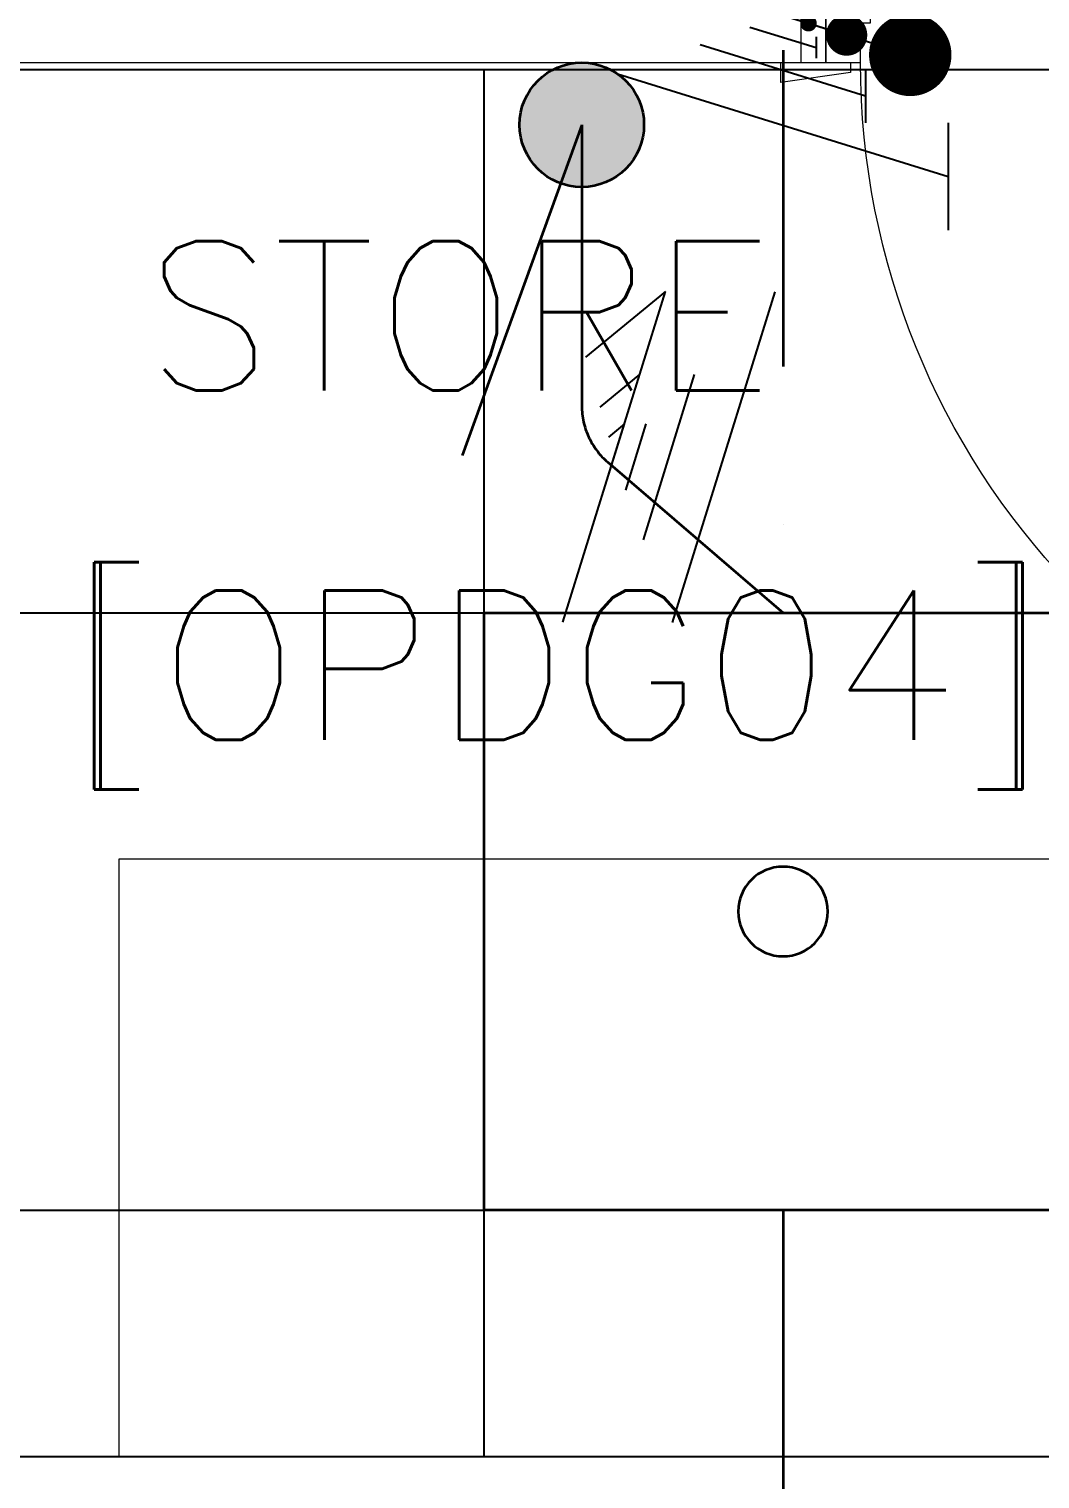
# Model space of a CAD drawing. Header units: inches. Extents: x -12418 to 183584, y -29325 to 19878.
# Drawn here: x 7343 to 8358, y -6270 to -4814 of the extents above; entities that cross this region are included whole.
import ezdxf
from ezdxf.enums import TextEntityAlignment as Align

# ---------------------------------------------------------------- set-up
doc = ezdxf.new("R2010")
doc.units = ezdxf.units.IN
doc.header["$LTSCALE"] = 25
doc.header["$MEASUREMENT"] = 0
doc.linetypes.add('DASHDOT', pattern=[25.4, 12.7, -6.35, 0, -6.35])
doc.layers.get('0').update_dxf_attribs({"color": 8})
for name, color, linetype, lineweight in [('00-Ground Floor$0$72_EGR_BASE_TEXT', 252, 'Continuous', 5), ('00-Ground Floor$0$LOADING', 253, 'Continuous', 5), ('00-Ground Floor$0$Walls', 251, 'Continuous', 5), ('00-Ground Floor$0$Wooden Joinery', 251, 'Continuous', 5), ('E-LITE-CIRC-NUMB', 6, 'Continuous', 25), ('E-LITE-CLNG', 150, 'Continuous', 35), ('E-LITE-CLNG-CNDT', 6, 'DASHDOT', 35), ('E-LITE-CTRL', 6, 'Continuous', 25), ('E-LITE-IDEN', 6, 'Continuous', 25), ('E-LITE-SWCH @ 100', 3, 'Continuous', 35), ('E-POWR-WIRE', 6, 'Continuous', 25), ('E-POWR-WIRE @ 100', 6, 'Continuous', 25), ('E-POWR-WIRE @ 20', 6, 'Continuous', 25), ('E-POWR-WIRE @ 50', 6, 'Continuous', 25)]:
    doc.layers.add(name, color=color, linetype=linetype, lineweight=lineweight)
doc.layers.add('00-Ground Floor$0$False Ceiling', color=251, linetype='Continuous')
doc.styles.add('00-Ground Floor$0$SIMPLEX', font='SIMPLEX.shx', dxfattribs={"height": 150})
doc.styles.add('DC_Simplex', font='SIMPLEX.shx', dxfattribs={"width": 0.7})

# ---------------------------------------------------------------- blocks, each defined once
blk = doc.blocks.new('00-Ground Floor$0$A$C72370EFE')
at = {"layer": '00-Ground Floor$0$Wooden Joinery'}
for p, q in [((-0.01, -0.04), (-0.02, -0.04)), ((-0.01, -0.03), (-0.01, -0.07)), ((0, -0.03), (-0.01, -0.03)), ((0.04, -0.03), (0.05, -0.03)), ((0.05, -0.03), (0.05, -0.07)), ((0.05, -0.04), (0.06, -0.04)), ((-0.05, -0.07), (-0.05, -0.16)), ((-0.03, -0.07), (-0.03, -0.16)), ((-0.01, -0.06), (-0.02, -0.06)), ((0, -0.07), (-0.01, -0.07)), ((0.04, -0.07), (0.05, -0.07)), ((0.05, -0.06), (0.06, -0.06)), ((0.07, -0.07), (0.07, -0.16)), ((0.09, -0.07), (0.09, -0.16)), ((-0.01, -0.17), (-0.02, -0.17)), ((-0.01, -0.17), (-0.01, -0.19)), ((0.05, -0.17), (0.06, -0.17)), ((0.05, -0.17), (0.05, -0.19)), ((-0.01, -0.19), (-0.02, -0.19)), ((0.05, -0.19), (0.06, -0.19))]:
    blk.add_line(p, q, dxfattribs=at)
for centre, radius, start, end in [((-0.02, -0.07), 0.03, 90, 180), ((0.06, -0.07), 0.03, 0, 90), ((-0.02, -0.07), 0.01, 90, 180), ((0.06, -0.07), 0.01, 0, 90), ((-0.02, -0.16), 0.03, 180, 270), ((-0.02, -0.16), 0.01, 180, 270), ((0.06, -0.16), 0.01, 270, 0), ((0.06, -0.16), 0.03, 270, 0)]:
    blk.add_arc(centre, radius, start, end, dxfattribs=at)
blk = doc.blocks.new('00-Ground Floor$0$A$C5FCA3E6B')
at = {"layer": '00-Ground Floor$0$Wooden Joinery'}
for points in [[(80, 858.9), (80, 868.9), (10, 878.9), (10, 858.9)], [(840, 858.9), (840, 868.9), (910, 878.9), (910, 858.9)], [(70, 758.9), (70, 748.9), (0, 738.9), (0, 758.9)], [(120, 758.9), (120, 0), (80, 0), (80, 758.9)], [(850, 758.9), (850, 748.9), (920, 738.9), (920, 758.9)]]:
    blk.add_lwpolyline(points, close=True, dxfattribs=at)
for points in [[(45, 758.9), (45, 858.9), (20, 858.9), (20, 758.9), (45, 758.9)], [(45, 758.9), (80, 758.9), (80, 798.9), (90, 798.9), (90, 858.9), (45, 858.9), (45, 758.9)], [(875, 758.9), (840, 758.9), (840, 798.9), (830, 798.9), (830, 858.9), (875, 858.9), (875, 758.9)], [(875, 758.9), (875, 858.9), (900, 858.9), (900, 758.9), (875, 758.9)]]:
    blk.add_lwpolyline(points, dxfattribs=at)
blk.add_arc((80, 758.9), 760, 273.0171, 0, dxfattribs=at)
at = {"layer": '00-Ground Floor$0$Wooden Joinery', "xscale": 999.9999999998854, "yscale": 999.9999999998854, "zscale": 999.9999999998854, "rotation": 180}
blk.add_blockref('00-Ground Floor$0$A$C72370EFE', (120, 0), dxfattribs=at)
blk = doc.blocks.new('00-Ground Floor$0$A$Ce9e1c4c3')
at = {"layer": '00-Ground Floor$0$False Ceiling', "color": 254}
for p, q in [((-90902.1, -4854.6, 0), (-94542.1, -4854.6, 0)), ((-94542.1, -6247.4, 0), (-90902.1, -6247.4, 0))]:
    blk.add_line(p, q, dxfattribs=at)
at = {"layer": '00-Ground Floor$0$False Ceiling', "color": 254, "linetype": 'Continuous'}
for p, q in [((-92200, -6247.4), (-92200, -4854.6)), ((-94542.1, -5400), (-90902.1, -5400)), ((-94542.1, -6000), (-90902.1, -6000))]:
    blk.add_line(p, q, dxfattribs=at)
blk = doc.blocks.new('00-Ground Floor')
at = {"layer": '00-Ground Floor$0$LOADING', "elevation": 0}
blk.add_lwpolyline([(7433.2, -5647.4), (7433.2, -6247.4), (8533.2, -6247.4), (8533.2, -5647.4)], close=True, dxfattribs=at)
at = {"layer": '00-Ground Floor$0$Walls'}
for p, q in [((5457.9, -4847.4, 0), (8117.9, -4847.4, 0)), ((5457.9, -6247.4, 0), (9097.9, -6247.4, 0))]:
    blk.add_line(p, q, dxfattribs=at)
at = {"layer": '00-Ground Floor$0$False Ceiling', "color": 254}
blk.add_blockref('00-Ground Floor$0$A$Ce9e1c4c3', (100000, 0), dxfattribs=at)
at = {"layer": '00-Ground Floor$0$Wooden Joinery', "xscale": -1}
blk.add_blockref('00-Ground Floor$0$A$C5FCA3E6B', (9017.9, -5606.4, 0), dxfattribs=at)
at = {"layer": '00-Ground Floor$0$72_EGR_BASE_TEXT', "char_height": 150, "attachment_point": 2, "style": '00-Ground Floor$0$SIMPLEX'}
for s, insert in [('STORE', (7774.2, -5026.7)), ('[OPDG04]', (7874.4, -5377.6, 0))]:
    blk.add_mtext(s, dxfattribs=dict(at, insert=insert))
blk = doc.blocks.new('*U31')
blk.add_hatch(color=256).paths.add_polyline_path([(0.625, 0.625, 1), (-0.625, 0.625, 1)])
blk.add_line((0, 0.625), (1.2, 3.947))
blk.add_circle((0, 0.625), 0.625)
at = {"layer": 'E-LITE-CTRL', "style": 'DC_Simplex', "width": 0.7, "flags": 8}
blk.add_attdef('CONTROL', (-26.627, -10.116), '', height=2, rotation=360, dxfattribs=at)
at = {"layer": 'E-LITE-IDEN', "style": 'DC_Simplex', "width": 0.7, "flags": 8}
blk.add_attdef('TYPE', text='', height=2, rotation=360, dxfattribs=at).set_placement((-31.991, -10.116), align=Align.RIGHT)
blk = doc.blocks.new('*U246')
blk.add_lwpolyline([(-300, 300), (-300, -300), (300, -300), (300, 300)], close=True)
blk.add_circle((0, 0), 45)
at = {"layer": 'E-LITE-CIRC-NUMB', "style": 'DC_Simplex', "width": 0.7, "flags": 8}
blk.add_attdef('CIRCUIT', text='', height=200, rotation=0, dxfattribs=at).set_placement((-473.9, 300), align=Align.RIGHT)
at = {"layer": 'E-LITE-CTRL', "style": 'DC_Simplex', "width": 0.7, "flags": 8}
blk.add_attdef('CONTROL', (1118.9, -935), '', height=200, rotation=360, dxfattribs=at)
at = {"layer": 'E-LITE-IDEN', "style": 'DC_Simplex', "width": 0.7, "flags": 8}
blk.add_attdef('TYPE', (-380, 146.8), '', height=200, rotation=360, dxfattribs=at)
blk = doc.blocks.new('*U77')
for p, q in [((-0.515, -1.66), (0.515, 1.66)), ((0.515, 1.66), (-0.287, 1.001)), ((0.587, -1.663), (1.617, 1.658))]:
    blk.add_line(p, q)
blk = doc.blocks.new('*U1177')
at = {"layer": 'E-POWR-WIRE @ 100', "xscale": 100, "yscale": 100, "zscale": 100}
blk.add_blockref('*U77', (7930.4, -5243.5), dxfattribs=at)
at = {"layer": 'E-POWR-WIRE @ 20', "xscale": 20, "yscale": 20, "zscale": 20}
blk.add_blockref('*U77', (7930.4, -5243.5), dxfattribs=at)
at = {"layer": 'E-POWR-WIRE @ 50', "xscale": 50, "yscale": 50, "zscale": 50}
blk.add_blockref('*U77', (7930.4, -5243.5), dxfattribs=at)
blk = doc.blocks.new('*U83')
for p, q in [((-1.658, 1.617), (1.663, 0.587)), ((-1.66, 0.515), (1.66, -0.515)), ((-1.663, -0.587), (1.658, -1.617)), ((1.659, -1.078), (1.657, -2.157))]:
    blk.add_line(p, q)
at = {"const_width": 0.414}
blk.add_lwpolyline([(1.278, -0.19, 1), (1.277, -0.604, 1)], format="xyb", close=True, dxfattribs=at)
blk = doc.blocks.new('*U1293')
at = {"layer": 'E-POWR-WIRE @ 100', "xscale": 100, "yscale": 100, "zscale": 100}
blk.add_blockref('*U83', (8100, -4800), dxfattribs=at)
at = {"layer": 'E-POWR-WIRE @ 20', "xscale": 20, "yscale": 20, "zscale": 20}
blk.add_blockref('*U83', (8100, -4800), dxfattribs=at)
at = {"layer": 'E-POWR-WIRE @ 50', "xscale": 50, "yscale": 50, "zscale": 50}
blk.add_blockref('*U83', (8100, -4800), dxfattribs=at)

msp = doc.modelspace()

# ---------------------------------------------------------------- linework, layer by layer
at = {"layer": 'E-LITE-CLNG-CNDT'}
for points in [[(8100, -4200), (8100, -5400)], [(8100, -6000), (8100, -7200)]]:
    msp.add_lwpolyline(points, dxfattribs=at)
at = {"layer": 'E-LITE-CLNG-CNDT', "elevation": 0}
msp.add_lwpolyline([(7897.9, -4909.9), (7897.9, -5192, 0.218711), (7924.1, -5248.9), (8100, -5400)], format="xyb", dxfattribs=at)

# ---------------------------------------------------------------- block references
at = {"layer": 'E-LITE-CLNG'}
ref = msp.add_blockref('*U246', (8100, -5700), dxfattribs=dict(at, xscale=-1))
ref.add_attrib('TYPE', 'LD1', (8480, -5553.2), dxfattribs={"layer": 'E-LITE-IDEN', "height": 200, "rotation": 0, "style": 'DC_Simplex', "width": 0.7, "flags": 8})
at = {"layer": 'E-LITE-CLNG-CNDT', "color": 1}
msp.add_blockref('00-Ground Floor', (0, 0), dxfattribs=at)
at = {"layer": 'E-LITE-SWCH @ 100', "xscale": 100, "yscale": 100, "zscale": 100, "rotation": 180}
msp.add_blockref('*U31', (7897.9, -4847.4, 0), dxfattribs=at)
at = {"layer": 'E-POWR-WIRE'}
for name in ['*U1293', '*U1177']:
    msp.add_blockref(name, (0, 0), dxfattribs=at)

doc.saveas('drawing.dxf')
